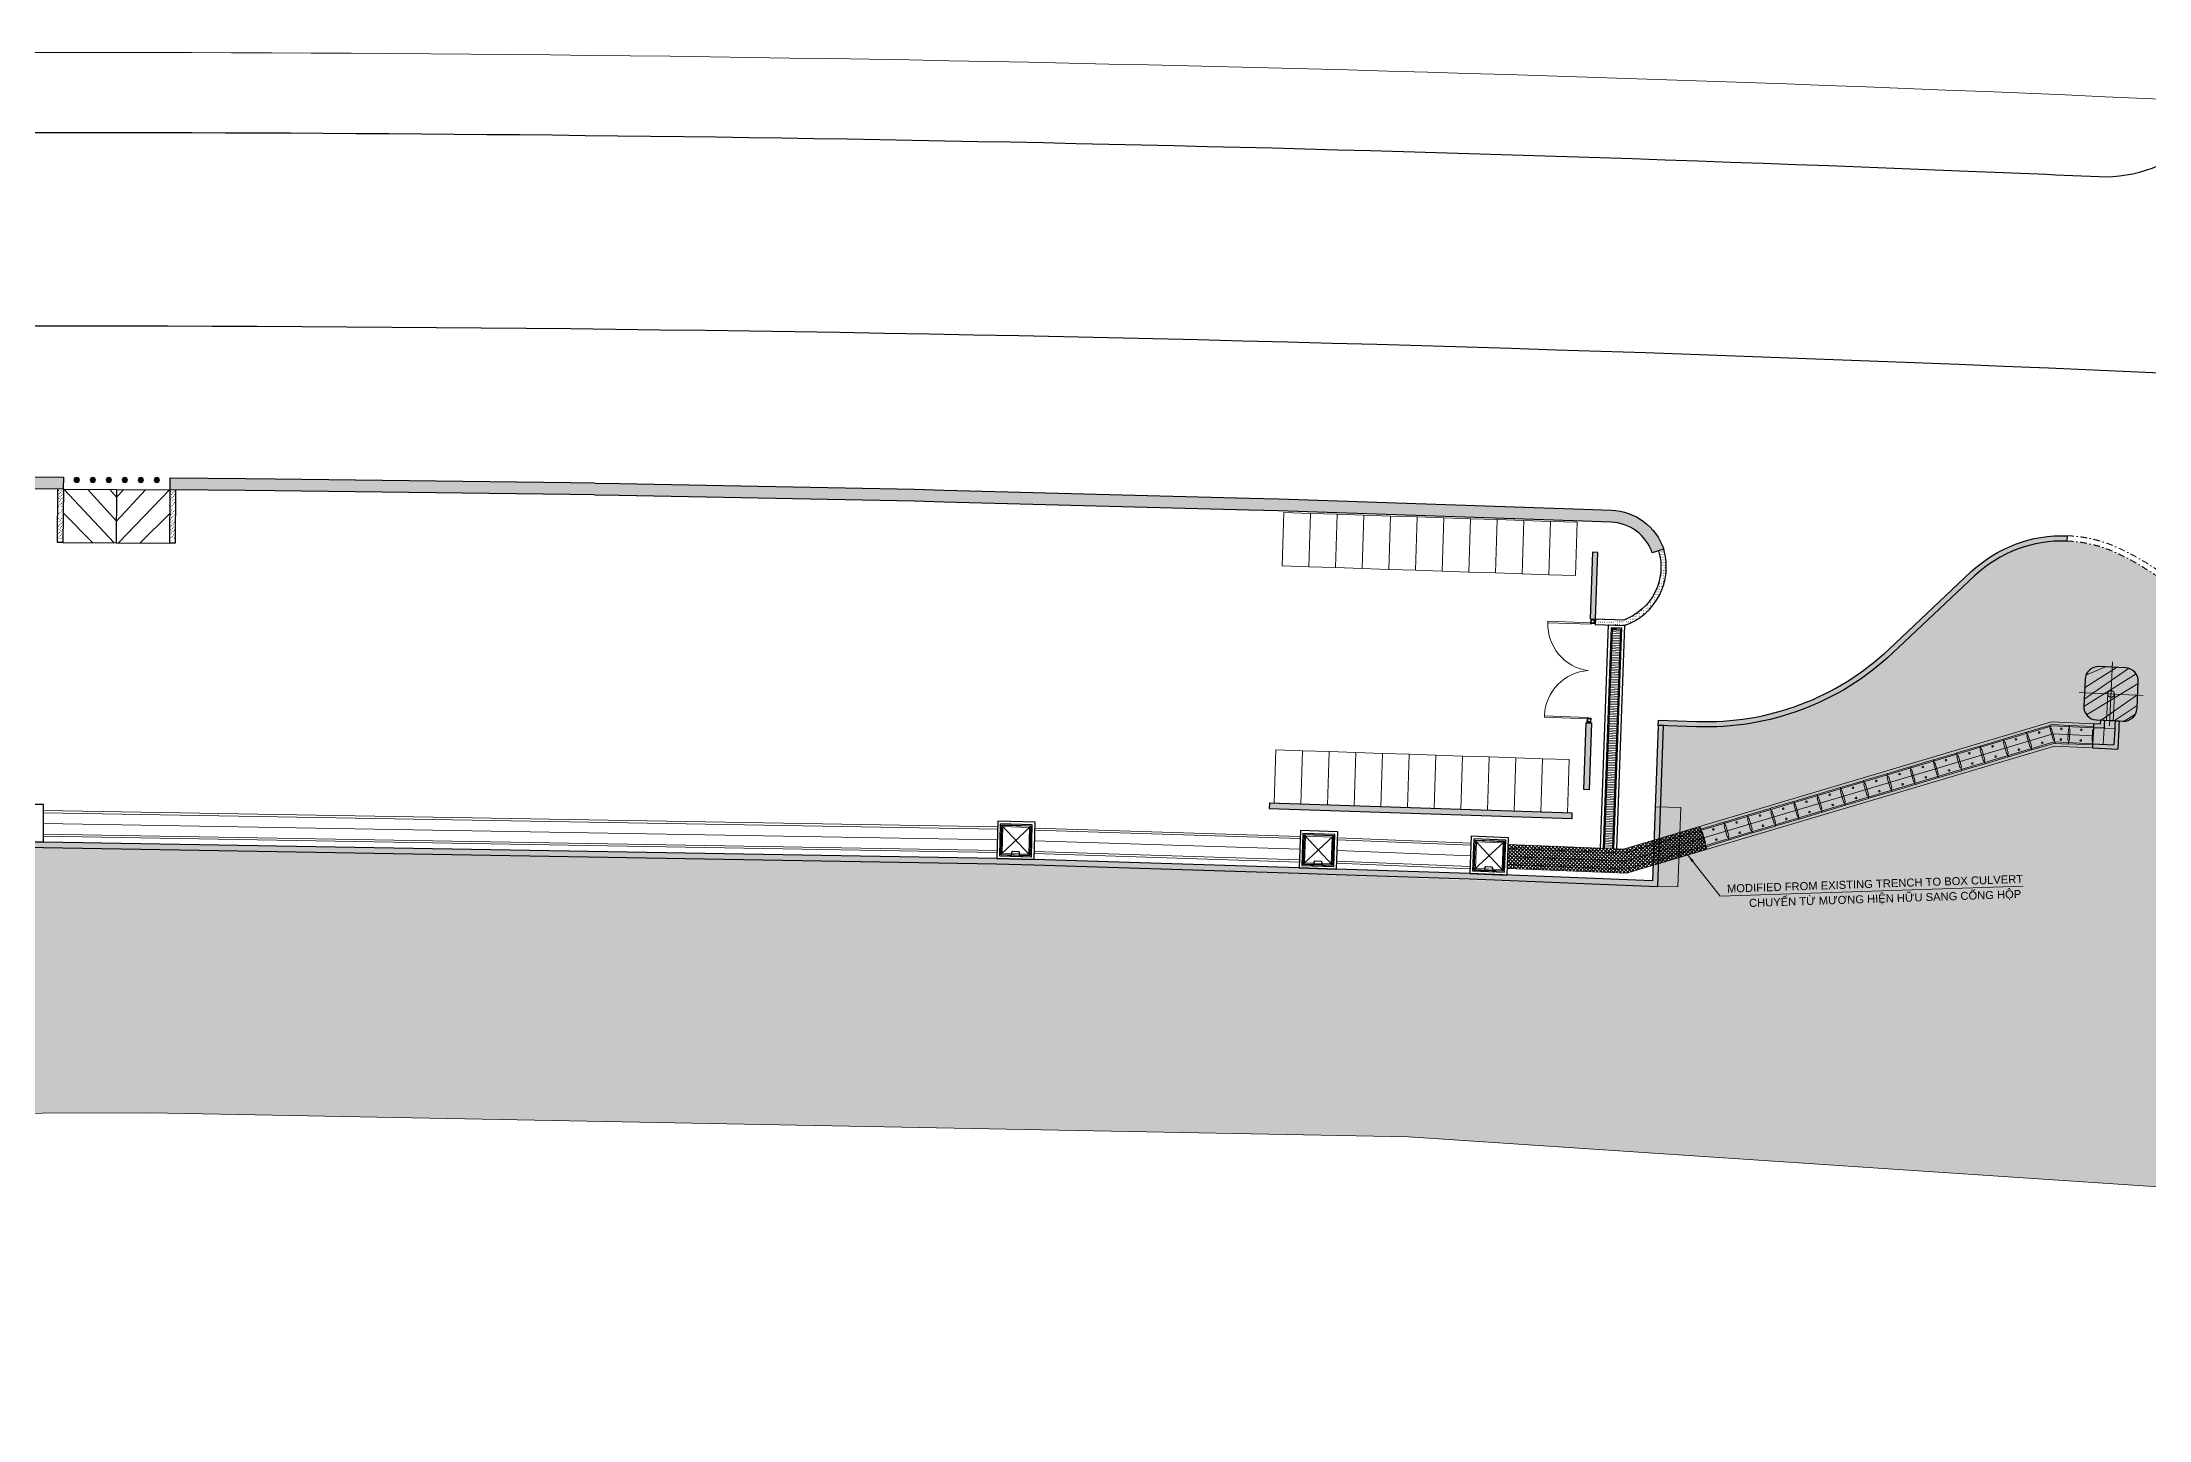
# Model space of a CAD drawing. Header units: millimetres. Extents: x -331961 to 300627, y -148243 to 59350.
# Drawn here: x 10631 to 89601, y -29328 to 22310 of the extents above; entities that cross this region are included whole.
import ezdxf

# ---------------------------------------------------------------- set-up
doc = ezdxf.new("R2010")
doc.units = ezdxf.units.MM
doc.header["$LTSCALE"] = 100
doc.header["$MEASUREMENT"] = 0
for name, pattern in [('Center', [40, 9.999999999999998, -4.999999999999999, 20, -4.999999999999999]), ('DASHDOT', [1, 0.5, -0.25, 0, -0.25]), ('DASHED', [0.75, 0.5, -0.25]), ('DASHED2', [0.375, 0.25, -0.125])]:
    doc.linetypes.add(name, pattern=pattern)
doc.layers.get('Defpoints').update_dxf_attribs({"color": 6})
for name, color, linetype, lineweight in [('1', 1, 'Continuous', 15), ('3', 8, 'DASHDOT', 13), ('5', 5, 'Continuous', 18), ('8', 8, 'Continuous', 5), ('ARC-VIEW', 90, 'Continuous', 5), ('ARC_HATCH', 253, 'Continuous', 9), ('Arrow', 8, 'Continuous', 13), ('AXIS', 10, 'Center', 5), ('BOLLARD', 221, 'Continuous', 5), ('CON-HIDE', 50, 'DASHED2', 20), ('CON-VIEW', 90, 'Continuous', 30), ('Concrete cut', 4, 'Continuous', 9), ('HATCH', 8, 'Continuous', 9), ('trench cover', 74, 'Continuous', 0)]:
    doc.layers.add(name, color=color, linetype=linetype, lineweight=lineweight)
for name, color, linetype in [('4', 4, 'DASHED'), ('7', 7, 'Continuous'), ('TEXT', 255, 'Continuous'), ('XREF-CII-LSR-ROAD-RCTD-PLAN$0$1', 1, 'Continuous'), ('XREF-CII-LSR-ROAD-RCTD-PLAN$0$Mau1', 1, 'Continuous')]:
    doc.layers.add(name, color=color, linetype=linetype)
doc.styles.add('Arial', font='arial.ttf', dxfattribs={"width": 0.8, "height": 393.4131736526946})
doc.styles.add('Metro-Text', font='arial.ttf')
doc.dimstyles.new('A3-500', dxfattribs={"dimscale": 0.5, "dimtxt": 1.6, "dimasz": 1.2, "dimexe": 0.5, "dimexo": 1, "dimgap": 0.5, "dimtad": 3, "dimdec": 0, "dimlfac": 1000, "dimdsep": 46, "dimtxsty": 'Arial', "dimcen": 0, "dimclrd": 256, "dimclre": 256, "dimclrt": 2, "dimadec": 0, "dimazin": 0, "dimtfac": 1, "dimtdec": 0, "dimtix": 1, "dimtmove": 2, "dimatfit": 3, "dimfxl": 1, "dimtfill": 1, "dimtfillclr": 11, "dimtolj": 1, "dimlwd": -1, "dimlwe": -1, "dimarcsym": 0})
doc.dimstyles.new('Zoom_1_200', dxfattribs={"dimscale": 0.2, "dimtxt": 1.6, "dimasz": 1, "dimexe": 0.5, "dimexo": 1, "dimgap": 0.5, "dimtad": 1, "dimdec": 0, "dimlfac": 1000, "dimdsep": 46, "dimtxsty": 'Metro-Text', "dimcen": 0, "dimclrd": 8, "dimclre": 8, "dimclrt": 7, "dimadec": 0, "dimazin": 0, "dimtfac": 1, "dimtdec": 0, "dimtix": 1, "dimtmove": 1, "dimatfit": 3, "dimfxl": 1, "dimtolj": 1, "dimlwd": -1, "dimlwe": -1, "dimarcsym": 2})
pattern_1 = [(46.90390696939673, (-65747.45755239739, -120.3926265118062), (-73.02088670063124, 68.32239827065185), [9.999999999999995, -59.99999999999997])]

# ---------------------------------------------------------------- blocks, each defined once
blk = doc.blocks.new('TransT_W600')
at = {"ltscale": 0.5}
for p, q in [((610842.721862471, 1198450.186386727), (610842.5283128589, 1198449.836331664)), ((610842.7944435757, 1198450.317657377), (610842.721862471, 1198450.186386727)), ((610842.721862471, 1198450.186386727), (610842.8531331196, 1198450.113805623)), ((610842.7944435757, 1198450.317657377), (610842.9257142243, 1198450.245076272)), ((610842.8531331196, 1198450.113805623), (610842.9844037686, 1198450.041224518)), ((610842.9844037686, 1198450.041224518), (610843.5094863643, 1198449.750900101)), ((610842.5283128589, 1198449.836331664), (610842.4557317544, 1198449.705061015)), ((610842.4557317544, 1198449.705061015), (610842.587002403, 1198449.63247991)), ((610842.587002403, 1198449.63247991), (610842.4660338956, 1198449.413695496)), ((610842.4660339031, 1198449.413695491), (610842.597304552, 1198449.341114387)), ((610842.5283128589, 1198449.836331664), (610842.6595835078, 1198449.763750559)), ((610842.7908541566, 1198449.691169455), (610842.5973045444, 1198449.341114391)), ((610842.5973045513, 1198449.341114387), (610843.1223871397, 1198449.050789973)), ((610842.6595835078, 1198449.763750559), (610842.7908541566, 1198449.691169455)), ((610843.1223871397, 1198449.050789973), (610843.5094863643, 1198449.750900101)), ((610843.2536577889, 1198448.978208869), (610843.7133381175, 1198449.809589645)), ((610843.1223871398, 1198449.050789973), (610843.2536577886, 1198448.978208869))]:
    blk.add_line(p, q, dxfattribs=at)
at = {"ltscale": 0.8}
for points in [[(610842.9257142243, 1198450.245076272), (610843.0569848733, 1198450.172495167)], [(610843.0569848731, 1198450.172495167), (610843.6695812347, 1198449.833783346)], [(610843.6695812347, 1198449.833783346), (610843.7133381173, 1198449.809589645)]]:
    blk.add_lwpolyline(points, dxfattribs=at)
at = {"layer": '1', "ltscale": 0.5}
for p, q in [((610842.9844037686, 1198450.041224518), (610842.7908541566, 1198449.691169455)), ((610842.7908541566, 1198449.691169455), (610843.3159367519, 1198449.400845037))]:
    blk.add_line(p, q, dxfattribs=at)
blk = doc.blocks.new('*U36')
at = {"layer": '8'}
blk.add_lwpolyline([(0.02499999990686774, 0.3450953722931445), (0.02499999990686774, 0.2500953725539148), (0, 0.2000953723909333), (4.656612873077393e-10, -0.1999046159908175), (0.02500000013969839, -0.2499046159209684), (0.02500000037252903, -0.3449046158930287), (-0.8749999997671694, -0.3449046157766134), (-0.875, -0.2499046159209684), (-0.849999999627471, -0.1999046159908175), (-0.8500000000931323, 0.2000953725073487), (-0.875, 0.2500953725539148), (-0.8750000004656613, 0.3450953728752211)], close=True, dxfattribs=at)
for centre in [(-0.4250000000465661, 0.2000953727089899), (-0.4249999995809048, -0.199904615672761, 0.001919901624205502)]:
    blk.add_circle(centre, 0.02999999999999999, dxfattribs=at)
blk = doc.blocks.new('*U37')
at = {"layer": 'trench cover'}
blk.add_blockref('*U36', (0.8499999998601752, -9.537930142380913e-05), dxfattribs=at)
blk = doc.blocks.new('*U38')
at = {"rotation": 16.78676157872809}
for p in [(271.8765045070469, 10.69145536481547), (272.7477259981339, 10.95427300780778), (273.6189474892211, 11.21709065080008), (269.2628400337857, 9.903002435838566), (270.1340615248728, 10.16582007883087), (271.0052830159598, 10.42863772182317), (266.6491755605245, 9.114549506861657), (267.5203970516116, 9.37736714985396), (268.3916185426986, 9.640184792846263), (264.0355110872633, 8.32609657788475), (264.9067325783504, 8.588914220877053), (265.7779540694374, 8.851731863869356), (261.4218466140021, 7.537643648907841), (262.2930681050892, 7.800461291900144), (263.1642895961762, 8.063278934892447)]:
    blk.add_blockref('*U37', p, dxfattribs=at)
blk = doc.blocks.new('bollard H')
at = {"layer": 'BOLLARD'}
h = blk.add_hatch(color=256, dxfattribs=at)
h.dxf.hatch_style = 1
h.set_gradient(color1=(128, 128, 128), tint=1, name='SPHERICAL')
edge = h.paths.add_edge_path()
edge.add_arc((0, 0), 0.09999999999999998, -7.830578339736268, 352.1694216602637)
blk.add_circle((1.164153218269348e-10, 0), 0.09999999999999998, dxfattribs=at)
blk = doc.blocks.new('*U24')
at = {"layer": 'BOLLARD', "rotation": 7.830578339736208}
blk.add_blockref('bollard H', (0, 0), dxfattribs=at)
blk = doc.blocks.new('*U25')
at = {"layer": 'BOLLARD'}
for p in [(-0.4087329239385864, 2.972025806901518), (-0.3269863391508691, 2.377620645521214), (-0.2452397543631518, 1.78321548414091), (-0.1634931695754346, 1.188810322760607), (-0.08174658478771728, 0.5944051613803035), (0, 0)]:
    blk.add_blockref('*U24', p, dxfattribs=at)
blk = doc.blocks.new('BIKE1X2')
at = {"layer": '8'}
blk.add_lwpolyline([(0, 0), (1, 0), (0.9999999999417923, 2), (5.820766091346741e-11, 1.999999999534339)], close=True, dxfattribs=at)
blk = doc.blocks.new('*U43')
at = {"layer": 'ARC-VIEW', "xscale": -999.9999999999999, "yscale": 999.9999999999999, "zscale": 999.9999999999999, "rotation": 151.0973480734846}
blk.add_blockref('BIKE1X2', (45.60182464774697, 1117.103609023615), dxfattribs=at)
blk = doc.blocks.new('*U44')
at = {"layer": '1'}
for p in [(-8754.413923743174, 4833.242891865837), (-7878.972531368856, 4349.918602679253), (-7003.531138994539, 3866.59431349267), (-6128.089746620221, 3383.270024306086), (-5252.648354245905, 2899.945735119502), (-4377.206961871587, 2416.621445932919), (-3501.76556949727, 1933.297156746335), (-2626.324177122952, 1449.972867559751), (-1750.882784748635, 966.6485783731674), (-875.4413923743174, 483.3242891865837), (0, 0)]:
    blk.add_blockref('*U43', p, dxfattribs=at)
blk = doc.blocks.new('*U45')
at = {"layer": 'ARC-VIEW', "xscale": -1000, "yscale": 1000, "zscale": 1000, "rotation": 151.0973480734846}
blk.add_blockref('BIKE1X2', (45.60182464774698, 1117.103609023616), dxfattribs=at)
blk = doc.blocks.new('*U46')
at = {"layer": '1'}
for p in [(-8754.413923743175, 4833.242891865837), (-7878.972531368857, 4349.918602679253), (-7003.531138994539, 3866.59431349267), (-6128.089746620221, 3383.270024306086), (-5252.648354245905, 2899.945735119502), (-4377.206961871588, 2416.621445932919), (-3501.76556949727, 1933.297156746335), (-2626.324177122952, 1449.972867559751), (-1750.882784748635, 966.6485783731674), (-875.4413923743174, 483.3242891865837), (0, 0)]:
    blk.add_blockref('*U45', p, dxfattribs=at)
blk = doc.blocks.new('VD-11')
at = {"layer": 'HATCH', "ltscale": 0.5}
h = blk.add_hatch(dxfattribs=at)
h.set_pattern_fill('ANSI31', color=256, scale=0.1, angle=349.8311386906603, style=0)
h.set_pattern_definition([(34.83113869066035, (-605324.2970858507, -1193201.904153496), (-0.181343222383151, 0.2606163573064727), [])])
edge = h.paths.add_edge_path()
edge.add_line((-0.4998511469457299, -1.000000000174623), (0.5001488530542704, -1.000000000174623))
edge.add_arc((0.5001488530542701, -0.5000000002328306), 0.5, 270, 360)
edge.add_line((1.00014885305427, -0.5000000002910383), (1.00014885305427, 0.4999999997089619))
edge.add_arc((0.5001488532871008, 0.499999999825377), 0.5, 0, 89.99999999999999)
edge.add_line((0.5001488530542701, 0.9999999997671694), (-0.4998511469457301, 0.9999999997671694))
edge.add_arc((-0.4998511467128992, 0.4999999997671694), 0.5, 89.99999999999999, 180)
edge.add_line((-0.9998511467128992, 0.4999999997089617), (-0.9998511467128992, -0.5000000002910385))
edge.add_arc((-0.4998511469457299, -0.5000000002328306), 0.5, 180, 270)
at = {"layer": 'AXIS', "ltscale": 3}
for p, q in [((1.629814505559018e-10, 1.19999999976717), (6.984919309119161e-11, -1.200000000174623)), ((-1.199851146829315, -4.14724320520663e-10), (1.200148853170686, -3.419647443795346e-10))]:
    blk.add_line(p, q, dxfattribs=at)
at = {"layer": 'AXIS', "ltscale": 200}
blk.add_line((3.913637737637377e-08, -1.000000000174623), (3.91155481338501e-08, -0.8256725681130774), dxfattribs=at)
at = {"layer": 'CON-HIDE', "ltscale": 0.1, "flags": 128}
for points in [[(-0.1248776623979211, 0.005528955603949726), (-0.1248776626307517, -1.000000000174623)], [(0.125, -4.074536263942719e-10), (0.1250000002328306, -1.000000000116415)]]:
    blk.add_lwpolyline(points, dxfattribs=at)
at = {"layer": 'CON-HIDE', "ltscale": 0.1}
blk.add_circle((0, -3.492459654808044e-10), 0.125, dxfattribs=at)
at = {"layer": 'CON-VIEW', "flags": 128}
blk.add_lwpolyline([(-0.4998511469457299, -1.000000000174623), (0.5001488532871008, -1.000000000174623, 0.4142135623730833), (1.00014885305427, -0.5000000002910383), (1.000148853287101, 0.4999999998835847, 0.4142135623730953), (0.5001488530542701, 0.9999999997671694), (-0.4998511469457299, 0.9999999997671694, 0.4142135623731064), (-0.9998511467128992, 0.4999999997089617), (-0.9998511469457299, -0.500000000174623, 0.414213562373095)], format="xyb", close=True, dxfattribs=at)
blk = doc.blocks.new('*D82')
at = {"layer": '1', "color": 8, "transparency": 16777216}
for p, q in [((71100.72116116478, -6345.666847519013), (72059.0915897776, -6380.709501596992)), ((72058.98434847727, -6380.905713990859), (71950.24051894229, -9354.90620746189)), ((70991.96271514213, -9320.067073848699), (71950.3331440772, -9355.10972793846))]:
    blk.add_line(p, q, dxfattribs=at)
for points in [[(72058.95103740474, -6380.904495977075), (72059.01765954982, -6380.906932004643), (72058.99165655999, -6380.705847555641)], [(71950.20720786975, -9354.904989448107), (71950.27383001483, -9354.907425475674), (71950.23321085959, -9355.106073897108)]]:
    blk.add_solid(points, dxfattribs=at)
at = {"layer": 'Defpoints', "color": 0, "transparency": 16777216}
for p in [(71100.52129472957, -6345.65953943631), (70991.76284870692, -9320.059765765996), (71950.23321085959, -9355.106073897108)]:
    blk.add_point(p, dxfattribs=at)
at = {"layer": '1', "color": 7, "transparency": 16777216, "insert": (72004.3491171798, -7867.896332601596), "char_height": 0.3200000000000001, "attachment_point": 5, "rotation": 87.90592234516558, "style": 'Metro-Text'}
blk.add_mtext('\\A1;2976388', dxfattribs=at)
blk = doc.blocks.new('DRAINAGE')
at = {"layer": '8'}
h = blk.add_hatch(dxfattribs=at)
h.set_pattern_fill('ANSI37', color=256, scale=0.03000000000000001, angle=-75.11262188499254)
h.set_pattern_definition([(47.13165309658611, (122.0520306972321, 18.90066233882681), (-0.06981052062811802, 0.06480010578410435), []), (137.1316530965861, (122.0520306972321, 18.90066233882681), (-0.06480010578410433, -0.06981052062811799), [])])
h.paths.add_polyline_path([(261.1393454382196, 4.13784893322736), (260.879415901145, 4.999496561533306), (258.0217417015228, 4.137434267438948), (253.699520617025, 4.296517377428245), (253.6664177447092, 3.397126360738184), (258.1382952351123, 3.232535016606562)])
at = {"flags": 128}
for points in [[(198.788991044974, 5.567205664352514), (197.3889910858124, 5.567543920187745), (197.388652829919, 4.167543960968032), (198.7886527890805, 4.167205705307424)], [(235.954592473805, 5.058554626186378), (234.5549940166529, 5.092083104013), (234.5214655387681, 3.69248464674456), (235.9210639959201, 3.65895616915077)], [(234.6238317464013, 3.790061075938866), (235.8234875670169, 3.761322378937621), (235.852226263145, 4.960978198912926), (234.6525704432279, 4.98971689643804)], [(234.6750148516148, 3.838849289517384), (235.7746993531473, 3.812505484034773), (235.8010431595612, 4.912189986091107), (234.701358656399, 4.938533791166265)], [(247.3016576236114, 4.73954611713998), (245.9023044642527, 4.782098848547321), (245.8597517327871, 3.382745688955765), (247.2591048921458, 3.340192957606632)], [(245.9627450085245, 3.47966000722954), (247.1621905739885, 3.443186235730536), (247.1986643446144, 4.642631800787058), (245.9992187798489, 4.679105572635308)], [(246.0142416476738, 3.528117165435106), (247.1137334157247, 3.494682874996215), (247.1471677066293, 4.594174643105362), (246.047675937647, 4.627608933253214)], [(253.7087172411848, 4.546348163741641), (252.3096646505874, 4.597844281815924), (252.2581685327459, 3.198791691742372), (253.6572211226448, 3.147295573726296)], [(252.3617791526485, 3.295045727456454), (253.5609670870472, 3.250906196015421), (253.6051066180225, 4.450094129948411), (252.4059186840896, 4.494233662029728)], [(252.4135844639968, 3.343172744382173), (253.5128400700632, 3.302711507247295), (253.5533013080712, 4.401967113721184), (252.454045700375, 4.442428350506816)]]:
    blk.add_lwpolyline(points, close=True, dxfattribs=at)
at = {"layer": '4', "ltscale": 10}
for points in [[(235.5160244889557, 3.774383763084188), (235.4160531710368, 3.776778654486407, -0.414213562373095), (235.3770226000343, 3.817725138214882), (235.3790970083792, 3.90431836299831, 0.414213562373095), (235.3400664378423, 3.945264846610371), (235.1155062641483, 3.95064436190296, 0.414213562373095), (235.0745597798377, 3.911613790842239), (235.0724853719585, 3.825020566349849, -0.414213562373095), (235.0315388874151, 3.785989995405544), (234.9315675697289, 3.788384886691347)], [(246.8548181115184, 3.458229944924824), (246.7548643143382, 3.46126942592673, -0.414213562373095), (246.7160985881928, 3.502466736885253), (246.718731327448, 3.589044785010628, 0.414213562373095), (246.6799656010699, 3.630242096143775), (246.4554447843693, 3.637069518037606, 0.414213562373095), (246.4142474725377, 3.598303791310173), (246.4116147337481, 3.511725743301213, -0.414213562373095), (246.3704174219165, 3.472960016864818), (246.2704636256676, 3.47599949745927)], [(253.2536970581859, 3.267914232681505), (253.1537647305522, 3.271592526929453, -0.414213562373095), (253.1152631172445, 3.313036775507499), (253.1184491841123, 3.399596227507573, 0.414213562373095), (253.0799475712702, 3.441040476318449), (252.8554749793839, 3.449302829976659, 0.414213562373095), (252.8140307301655, 3.410801216436084), (252.8108446635306, 3.324241764552426, -0.414213562373095), (252.7694004140794, 3.285740151070058), (252.6694680869114, 3.289418445143383)]]:
    blk.add_lwpolyline(points, format="xyb", dxfattribs=at)
at = {"layer": '8', "ltscale": 5}
for p, q in [((258.0217417015228, 4.137434267555363), (274.0434745810926, 8.970641568594147)), ((258.0411672911141, 3.986617725749966), (274.0624170105439, 8.819679274398368)), ((274.0434745810926, 8.970641568594147), (275.6183876215946, 8.90235273441067)), ((274.0624170105439, 8.819679274398368), (275.6118896696717, 8.752493545180187)), ((258.1188696452882, 3.383351558120921), (274.1381867353339, 8.21583009895403)), ((258.1382952351123, 3.232535016606562), (274.1571291652508, 8.064867803885136)), ((274.1381867353339, 8.21583009895403), (275.585897864541, 8.153056788665708)), ((274.1571291652508, 8.064867803885136), (275.5793999128509, 8.00319759955164)), ((198.7941353444476, 5.267170391744003), (234.5435432074592, 4.792248583107721)), ((198.7951980312355, 5.347163333441131), (234.5446058947127, 4.872241524746642)), ((235.9489404128399, 4.75860101741273), (245.8921402751002, 4.482267888495699)), ((235.951162846759, 4.838570141000673), (245.8943627099507, 4.562237012432888)), ((198.7824458011892, 4.38724803441437), (234.5318536646664, 3.912326226884034)), ((198.7835084868129, 4.467240976577159), (234.5329163502902, 3.992319167533424)), ((235.9267160587478, 3.958909777982626), (245.8699159224052, 3.682576649531256)), ((247.2951829114463, 4.44250840053428), (252.2971702869982, 4.258395998971537)), ((247.2981255454943, 4.522454262420069), (252.3001129222102, 4.338341861497611)), ((253.6940034714062, 4.146618874859996), (258.0411672911141, 3.986617725749966)), ((253.6995206167921, 4.296517377486452), (258.0217417015228, 4.137434267555363)), ((235.9244936259929, 3.878940654627513), (245.8676934898831, 3.602607525885105)), ((247.2628139220178, 3.563103914784733), (252.264801299898, 3.378991513687652)), ((247.2657565576956, 3.643049777310807), (252.2677439360414, 3.458937376621179)), ((253.6664177447092, 3.3971263608546), (258.1382952351123, 3.232535016606562)), ((253.6719348893967, 3.547024863306433), (258.1188696452882, 3.383351558120921))]:
    blk.add_line(p, q, dxfattribs=at)
at = {"layer": '8', "ltscale": 2}
for p, q in [((258.080018468434, 3.684984641615301), (274.1003018722404, 8.517754686123226)), ((274.1003018722404, 8.517754686123226), (275.5988937665243, 8.452775166835636)), ((198.7888219172601, 4.867205684597138), (234.5382297777105, 4.392283875262365)), ((235.9378282376565, 4.35875539801782), (245.8810280989856, 4.082422268751543)), ((247.2804697339889, 4.042779088718817), (252.282457111869, 3.858666688320227)), ((253.6829691813327, 3.846821869432461), (258.080018468434, 3.684984641615301))]:
    blk.add_line(p, q, dxfattribs=at)
at = {"layer": '8'}
blk.add_lwpolyline([(273.976619327208, 8.846022581274156), (274.0055003885645, 8.750283950357698), (274.0438755748328, 8.709634902421385), (274.1593998095486, 8.326680411759298), (274.1499056834728, 8.271590834367089), (274.1824026007671, 8.163865900947712), (274.6746617637109, 8.142521354719065), (274.6791366545949, 8.245991931820754), (274.6563203795813, 8.29702542675659), (274.6736034054775, 8.696651862119325), (274.7007404367905, 8.74552497890545), (274.7049070601352, 8.841867640323471), (274.0561028670054, 8.870000039110892), (273.976619327208, 8.846022581274156)], dxfattribs=at)
for points in [[(234.7013586570974, 4.938533789594658), (234.6750148530118, 3.838849287421908), (235.7746993554756, 3.812505483510904), (235.7790101591963, 3.992453856568318), (235.8010431595612, 4.912189985741861)], [(246.0476759383455, 4.627608931565192), (246.0142416493036, 3.528117163223214), (247.113733418053, 3.494682874588761), (247.119204482995, 3.674599709222093), (247.1471677068621, 4.594174642872531)], [(252.4540457010735, 4.442428348935209), (252.4135844653938, 3.343172742228489), (253.5128400723916, 3.302711506781634), (253.5194610010367, 3.482589696708601), (253.5533013080712, 4.401967113488354)]]:
    blk.add_lwpolyline(points, close=True, dxfattribs=at)
at = {"layer": '8', "ltscale": 0.1, "flags": 128}
for points in [[(235.8010431595612, 4.912189986091107), (234.6750148516148, 3.838849289517384)], [(234.7013586570974, 4.938533791573718), (235.7746993533801, 3.812505484092981)], [(247.1471677066293, 4.594174643105362), (246.0142416476738, 3.528117165435106)], [(246.0476759383455, 4.627608933660667), (247.1137334157247, 3.494682875054423)], [(253.5533013080712, 4.401967113721184), (252.4135844639968, 3.343172744382173)], [(252.4540457010735, 4.44242835091427), (253.5128400702961, 3.302711507305503)]]:
    blk.add_lwpolyline(points, dxfattribs=at)
at = {"layer": '8', "flags": 128}
for points in [[(235.7959248486441, 4.907311164250132), (234.7062374786474, 4.93341547914315), (234.680133163929, 3.843728108622599), (235.76982053346, 3.817623794078827)], [(247.1420180427376, 4.589328926929738), (246.0525216541719, 4.622459267673548), (246.0193913138937, 3.532962878991384), (247.1088877015281, 3.499832538422197)], [(253.5481207764242, 4.397154411592055), (252.4588584026787, 4.437247817812022), (252.4187649970409, 3.347985443891957), (253.508027369855, 3.307892037963029)]]:
    blk.add_lwpolyline(points, close=True, dxfattribs=at)
blk.add_lwpolyline([(260.879415901145, 4.99949656141689), (261.1393454382196, 4.137848933343776)], dxfattribs=at)
at = {"layer": '8'}
for centre in [(274.4102598484606, 8.708123889868148), (274.3929768195376, 8.308497454796452, 0.001919901624205502)]:
    blk.add_circle(centre, 0.03, dxfattribs=at)
at = {"layer": 'Concrete cut', "ltscale": 3}
for points in [[(235.7500507682562, 4.863397203269415), (234.7499561570585, 4.887355253158603), (234.7260072445497, 3.887642069719732), (235.7261018552817, 3.863684019830544)], [(247.0958617480937, 4.545711686194409), (246.0959424162284, 4.57611809077207), (246.0655476083048, 3.576580119901337), (247.0654669397045, 3.54617371520726)], [(253.5016866363585, 4.353833079279866), (252.5019820788875, 4.390630054578651), (252.4651991373394, 3.391306776204146), (253.4649036943447, 3.354509800847154)]]:
    blk.add_lwpolyline(points, close=True, dxfattribs=at)
blk.add_blockref('*U38', (-0.3885312881320715, -2.96175063541159))
at = {"rotation": 296.4559161722715}
blk.add_blockref('TransT_W600', (-1344804.946815783, 12962.22661833232), dxfattribs=at)
at = {"layer": 'trench cover', "rotation": 357.5236173865853}
blk.add_blockref('*U36', (275.5741078867577, 8.457423341460526), dxfattribs=at)
at = {"layer": 'TEXT', "style": 'Metro-Text'}
for s, p in [('MODIFIED FROM EXISTING TRENCH TO BOX CULVERT', (261.9064953040797, 2.519784374861047)), ('CHUYỂN TỪ MƯƠNG HIỆN HỮU SANG CỐNG HỘP', (262.7346766383853, 1.98589368024841))]:
    blk.add_text(s, height=0.3, rotation=2.13164628519856, dxfattribs=at).set_placement(p)
at = {"layer": 'Arrow'}
blk.add_leader([(260.429399819579, 3.923682689957786), (261.6454037551302, 2.384349636675324), (273.0040352211799, 2.806661630689632)], dimstyle='Zoom_1_200', override={"dimasz": 1.5}, dxfattribs=at)

msp = doc.modelspace()

# ---------------------------------------------------------------- hatches: boundary and pattern name
at = {"layer": '8'}
h = msp.add_hatch(dxfattribs=at)
h.set_pattern_fill('ACAD_ISO07W100', color=256, scale=19.99999999999999, angle=-30.34036801218192)
h.set_pattern_definition(pattern_1)
edge = h.paths.add_edge_path()
edge.add_line((-32297.24444811023, 4170.442280005431), (-33840.56917539961, 4139.494469409721))
edge.add_arc((-33848.58863875343, 4539.414071602307), 400.0000000129488, 180.9519499477492, 271.14878047753376, ccw=False)
edge.add_line((-34248.53343064501, 4532.768512998678), (-34261.82462645462, 5332.662816276861))
edge.add_arc((-33861.87983449617, 5339.308374914161), 400.0000000803611, 91.14878047200091, 180.9519499524125, ccw=False)
edge.add_line((-33869.89929781272, 5739.227977174916), (-32274.69526143069, 5771.216107953922))
edge.add_line((-32274.69526143069, 5771.216107953922), (-31373.96076167421, 5786.182883657486))
edge.add_line((-31373.96076167421, 5786.182883657486), (-31323.96769505669, 5787.013578075595))
edge.add_line((-31323.96769505669, 5787.013578075595), (-30423.23319451767, 5801.980353614199))
edge.add_line((-30423.23319451767, 5801.980353614199), (-19360.66552888602, 5947.785916974972))
edge.add_line((-19360.66552888602, 5947.785916974972), (-18259.08708022162, 5958.768202606792))
edge.add_line((-18259.08708022162, 5958.768202606792), (-6820.813419914572, 6034.794482688681))
edge.add_line((-6820.813419914572, 6034.794482688681), (-5719.158154084114, 6038.45624227912))
edge.add_line((-5719.158154084114, 6038.45624227912), (5719.368195158895, 6038.469483430643))
edge.add_line((5719.368195158895, 6038.469483430643), (6821.023469214793, 6034.810274715972))
edge.add_line((6821.023469214793, 6034.810274715972), (11430.2410238313, 6004.185059006937))
edge.add_line((11430.2410238313, 6004.185059006937), (11425.75594824716, 5554.204926331149))
edge.add_line((11425.75594824716, 5554.204926331149), (6818.78117343015, 5584.815240323282))
edge.add_line((6818.78117343015, 5584.815240323282), (5718.621107578976, 5588.469482527173))
edge.add_line((5718.621107578976, 5588.469482527173), (-5718.41002474376, 5588.456243057211))
edge.add_line((-5718.41002474376, 5588.456243057211), (-6818.570082200691, 5584.799453384185))
edge.add_line((-6818.570082200691, 5584.799453384185), (-18255.34855892952, 5508.783111394499))
edge.add_line((-18255.34855892952, 5508.783111394499), (-19355.45720795565, 5497.81547900656))
edge.add_line((-19355.45720795565, 5497.81547900656), (-30416.52978702961, 5352.029620943766))
edge.add_line((-30416.52978702961, 5352.029620943766), (-31316.49144079397, 5337.075687172735))
edge.add_line((-31316.49144079397, 5337.075687172735), (-31366.4845081633, 5336.244992804219))
edge.add_line((-31366.4845081633, 5336.244992804219), (-32266.44616186735, 5321.291058802599))
edge.add_line((-32266.44616186735, 5321.291058802599), (-33711.42186527443, 5292.31541012731))
edge.add_arc((-33709.41699947809, 5192.335509643641), 99.99999993792903, 91.14878045415017, 180.9519499747544)
edge.add_line((-33809.40319738491, 5190.674119946692), (-33801.09620023565, 4690.740180106164))
edge.add_arc((-33701.11000234695, 4692.401569701551), 99.99999991813533, 180.9519499167444, 271.1487803815879)
edge.add_line((-33699.10513667762, 4592.421669235133), (-32304.72074380913, 4620.38282582289))
edge.add_line((-32304.72074380913, 4620.38282582289), (-32297.24740958284, 4170.620514244481))
h = msp.add_hatch(dxfattribs=at)
h.set_pattern_fill('ACAD_ISO07W100', color=256, scale=19.99999999999999, angle=-30.34036801218192)
h.set_pattern_definition([(46.90390696939673, (-61031.2367908028, -9982.848013768264), (-73.02088670063124, 68.32239827065185), [9.999999999999995, -59.99999999999996])])
h.paths.add_polyline_path([(11425.78284688527, 5554.204726306576), (11225.7872723795, 5555.533564043697), (11212.49889278575, 3555.577709725738), (11412.49446778279, 3554.248871993943)])
h = msp.add_hatch(dxfattribs=at)
h.set_pattern_fill('ACAD_ISO07W100', color=256, scale=19.99999999999999, angle=-30.34036801218192)
h.set_pattern_definition([(45.95199994079456, (-30463.33492560312, -2286.304720199842), (-71.8757591622539, 69.52607600641409), [9.999999999999991, -59.99999999999996])])
edge = h.paths.add_edge_path()
edge.add_line((69455.54318968044, 4768.56213244269), (69455.68973908643, 4768.55677398952))
edge.add_arc((69376.98126195355, 2619.99799297498), 2149.99996740634, 18.618001594980115, 87.9020132426208, ccw=False)
edge.add_line((71414.4677542774, 3306.400683416316), (70988.01708690193, 3162.735001727648))
edge.add_arc((69376.98126014585, 2619.997994467927), 1699.999968864966, 18.61800152119624, 87.90592093647084)
edge.add_line((69439.10000374168, 4318.862661189487), (68389.71811937401, 4357.233126193314))
edge.add_line((68389.71811937401, 4357.233126193314), (56958.99940218264, 4737.168284642656))
edge.add_line((56958.99940218264, 4737.168284642656), (55859.32493871823, 4770.061818569695))
edge.add_line((55859.32493871823, 4770.061818569695), (44426.33380330377, 5073.947231418046))
edge.add_line((44426.33380330377, 5073.947231418046), (43326.47006243677, 5099.61240401119))
edge.add_line((43326.47006243677, 5099.61240401119), (32266.65786321857, 5321.365763003676))
edge.add_line((32266.65786321857, 5321.365763003676), (31366.6961865807, 5336.317613120656))
edge.add_line((31366.6961865807, 5336.317613120656), (31316.69978277339, 5337.14824692125))
edge.add_line((31316.69978277339, 5337.14824692125), (30416.73888155934, 5352.040254620078))
edge.add_line((30416.73888155934, 5352.040254620078), (19355.66863615345, 5497.860290243465))
edge.add_line((19355.66863615345, 5497.860290243465), (18255.55982641689, 5508.825376589288))
edge.add_line((18255.55982641689, 5508.825376589288), (15425.68973686988, 5527.628000044089))
edge.add_line((15425.68973686988, 5527.628000044089), (15430.17481242376, 5977.608132835128))
edge.add_line((15430.17481242376, 5977.608132835128), (18259.2973060729, 5958.810476629355))
edge.add_line((18259.2973060729, 5958.810476629355), (19360.8771317983, 5947.830728152592))
edge.add_line((19360.8771317983, 5947.830728152592), (30423.42751127155, 5801.991179611476))
edge.add_line((30423.42751127155, 5801.991179611476), (31324.14509078627, 5787.086650819547))
edge.add_line((31324.14509078627, 5787.086650819547), (31374.17138794181, 5786.255521344458))
edge.add_line((31374.17138794181, 5786.255521344458), (32274.90592090366, 5771.290831149876))
edge.add_line((32274.90592090366, 5771.290831149876), (43336.22943189531, 5549.507169797114))
edge.add_line((43336.22943189531, 5549.507169797114), (44437.56106865313, 5523.807744130463))
edge.add_line((44437.56106865313, 5523.807744130463), (55872.03049960197, 5219.883038735366))
edge.add_line((55872.03049960197, 5219.883038735366), (56973.20108772558, 5186.944752541778))
edge.add_line((56973.20108772558, 5186.944752541778), (68405.41419656994, 4806.959923341055))
edge.add_line((68405.41419656994, 4806.959923341055), (69455.54318968044, 4768.56213244269))
h = msp.add_hatch(dxfattribs=at)
h.set_pattern_fill('ACAD_ISO07W100', color=256, scale=19.99999999999999, angle=-30.34036801218192)
h.set_pattern_definition([(46.90390696939673, (-56831.30794823216, -10010.75377374119), (-73.02088670063124, 68.32239827065185), [9.999999999999995, -59.99999999999996])])
h.paths.add_polyline_path([(15625.71168902493, 5526.298966097616), (15425.71611451916, 5527.627803834679), (15412.42773515591, 3527.671949576936), (15612.42331012292, 3526.343111960567)])
h = msp.add_hatch(dxfattribs=at)
h.set_pattern_fill('GRASS', color=256, scale=19.99999999999999, angle=-59.15736716496961)
h.set_pattern_definition([(108.0869078166089, (-69673.88392264955, -104960.760556712), (-452.9806150504673, 229.9403451485889), [95.2499999999999, -623.1704895999993]), (63.08690781660903, (-69673.88392264955, -104960.760556712), (-452.9806151043975, 229.9403451759646), [95.24999999999989, -412.7499999999995]), (153.086907816609, (-69673.88392264955, -104960.760556712), (-229.9403451759647, -452.9806151043973), [95.24999999999996, -412.7499999999998])])
h.paths.add_polyline_path([(-181745.8556679511, -9792.777163734369), (-181698.4874690217, -10381.63009800881), (-187187.6751566068, -10821.38328731156), (-187234.8990788136, -10234.32392061668)])
h.paths.add_polyline_path([(-187235.7846391385, -10223.31517310481), (-187247.8120094654, -10073.79814478109), (-181758.6243060756, -9634.045143075287), (-181745.8556679511, -9792.777163734369), (-187234.8990783524, -10234.32392049601)])
edge = h.paths.add_edge_path()
edge.add_line((71411.7486685433, -3307.393572120782), (72638.38262033963, -3352.245254105772))
edge.add_arc((73011.09496516269, 6840.942938841588), 10200.00000149208, 267.9059216275477, 313.3056848049394)
edge.add_line((80007.17865894712, -581.6450857362361), (83070.58435870003, 2305.736313318106))
edge.add_arc((86362.85902636405, -1187.246296408557), 4799.999999719546, 65.2419397845722, 133.305684611567, ccw=False)
edge.add_arc((84268.92153226421, -5727.667614810256), 9799.999997240935, 48.42824170532771, 65.24193944883137, ccw=False)
edge.add_arc((80951.12751548644, -9468.287999620341), 14799.99979705635, 16.508653375699225, 48.42820818455351, ccw=False)
edge.add_line((95141.02439202368, -5262.717808911635), (95332.82496384502, -5205.872379784414))
edge.add_line((95332.82496370026, -5205.872379877314), (95039.87272896868, -20178.53512651211))
edge.add_line((95039.87272899435, -20178.53512649369), (94266.5218397245, -20878.42276623294))
edge.add_line((94266.52184041333, -20878.42276633391), (61853.88423766301, -18726.00490841168))
edge.add_line((61853.88423694205, -18726.00490833446), (14676.48797250708, -17814.82779064884))
edge.add_line((14676.48797254707, -17814.8277905084), (-17714.13881107734, -17924.70763694105))
edge.add_line((-17714.13881099038, -17924.70763705985), (-46801.46107879968, -19162.4168368723))
edge.add_line((-46801.46107837046, -19162.41683681207), (-104370.4270289484, -22254.20941430812))
edge.add_line((-104370.4270295406, -22254.20941429649), (-119940.9600034628, -23282.93240850521))
edge.add_line((-119940.9600034239, -23282.93240856627), (-199150.1446159739, -29328.40944530354))
edge.add_line((-199150.1446157994, -29328.40944530701), (-199401.7970150339, -17785.01656578324))
edge.add_line((-199401.797014658, -17785.01656596214), (-199401.3194775268, -17776.94046713391))
edge.add_line((-199401.3194775032, -17776.94046696697), (-199201.6681947491, -17788.74577324244))
edge.add_line((-199201.6681952246, -17788.74577310207), (-199034.6606897555, -14964.31566458099))
edge.add_arc((-189251.747830666, -15542.7756764403), 9799.999999822847, 121.6163081606374, 176.6160618903435, ccw=False)
edge.add_line((-194389.185295012, -7197.313658258208), (-193361.7886346129, -6564.851838526141))
edge.add_line((-193361.788634671, -6564.851838576025), (-192011.9905727749, -6166.788361675135))
edge.add_line((-192011.9905727075, -6166.788361720071), (-187618.0592016581, -5757.918646382517))
edge.add_line((-187618.0592018147, -5757.918646505277), (-184043.1896735946, -5476.340046733327))
edge.add_arc((-183695.3980617217, -9762.251686369214), 4299.999719733618, 31.86657615177279, 94.63925199859699, ccw=False)
edge.add_line((-180043.4951134283, -7492.096969339298), (-179182.6166670357, -8876.956121237396))
edge.add_arc((-172612.5231442761, -5582.055347029382), 7350.000000212072, 206.6337569960937, 274.3148635188023)
edge.add_line((-172059.5281698229, -12911.22286858363), (-170803.6060452107, -12816.4619533419))
edge.add_line((-170803.6060453126, -12816.4619534456), (-170758.4667022052, -13414.72028470525))
edge.add_line((-170758.4667029908, -13414.72028457958), (-78670.39741443368, -6466.605147461145))
edge.add_line((-78670.3974136404, -6466.605147520342), (-78555.66611307277, -9918.034878945939))
edge.add_line((-78555.66611313913, -9918.034878928622), (-72552.12166984548, -9533.692410682474))
edge.add_line((-72552.12167027511, -9533.692410747666), (-71157.89610041166, -9464.98147288611))
edge.add_line((-71157.89610027778, -9464.981472846237), (-40271.79305163783, -8297.497479639307))
edge.add_line((-40271.79305212758, -8297.497479541198), (-38875.303282446, -8266.936059845757))
edge.add_line((-38875.30328198615, -8266.936060168286), (-15626.11752942274, -7899.88726911525))
edge.add_line((-15626.11752990657, -7899.8872689204), (-14227.85736125382, -7889.726757719618))
edge.add_line((-14227.85736108944, -7889.726757620723), (9280.757185969327, -7864.165078083926))
edge.add_line((9280.757185807452, -7864.165078237012), (10678.91004456265, -7870.060468401265))
edge.add_line((10678.91004526569, -7870.060468182579), (46407.18289997213, -8486.771546196484))
edge.add_line((46407.18289988744, -8486.771546379547), (47805.18760504067, -8525.82254901054))
edge.add_line((47805.18760511372, -8525.82254926089), (71191.22108209535, -9338.530405786762))
edge.add_line((71191.22108172067, -9338.530405466037), (71411.74866781285, -3307.393572125147))
h = msp.add_hatch(dxfattribs=at)
h.set_pattern_fill('ACAD_ISO07W100', color=256, scale=19.99999999999999, angle=-63.15535179918631)
h.set_pattern_definition([(296.8446482008136, (874.5827497518621, 2437.98235959158), (89.22341974994839, 45.1572958460148), [9.999999999999972, -59.99999999999969])])
h.paths.add_polyline_path([(68947.37896245648, 3186.0738394566), (68747.5125268551, 3193.3819221624), (68656.19504453056, 695.9690719935752), (68856.0614803324, 688.6609894635039)])
h.paths.add_polyline_path([(68422.3028460138, -5700.674446304882), (68513.68743111193, -3201.426417840266), (68713.55386628001, -3208.734497948637), (68622.16928213625, -5707.982529120694)])
h = msp.add_hatch(dxfattribs=at)
h.set_pattern_fill('ACAD_ISO07W100', color=256, scale=19.99999999999999, angle=-75.34036801218191)
h.set_pattern_definition([(0.9519999407945507, (-30463.33492560312, -2286.304720199842), (-1.661476893134116, 99.9861965199876), [9.999999999999986, -59.99999999999994])])
edge = h.paths.add_edge_path()
edge.add_arc((69194.58524854714, 2639.973561132239), 2317.758280632747, -71.01851677904774, 16.71019214985635)
edge.add_line((71414.4677542774, 3306.400683416316), (71224.93416706339, 3242.549280818901))
edge.add_arc((69194.4271448804, 2640.152378887637), 2117.980357370022, -70.03060268275811, 16.524208528409872, ccw=False)
edge.add_line((69917.7559590612, 649.5152397370257), (68856.06147996546, 688.6609895254369))
edge.add_line((68856.0614800714, 688.6609895183938), (68848.2946248643, 488.8118564739125))
edge.add_line((68848.29462488787, 488.8118565523764), (69948.00648449961, 448.2636005988752))
h = msp.add_hatch(dxfattribs=at)
h.set_pattern_fill('ACAD_ISO07W100', color=256, scale=19.99999999999999, angle=-30.34036801218192)
h.set_pattern_definition(pattern_1)
edge = h.paths.add_edge_path()
edge.add_arc((86362.85902674911, -1187.246296673196), 4799.999999937551, 87.9932238497826, 133.3056846088863)
edge.add_line((83070.58435977227, 2305.736313730566), (80007.17865986982, -581.645085494878))
edge.add_arc((73011.09496603382, 6840.942938871976), 10200.00000150158, 267.9059216272859, 313.30568480486903, ccw=False)
edge.add_line((72638.38262047712, -3352.245254137204), (71211.88223418407, -3300.085486625729))
edge.add_line((71211.88223418407, -3300.085486625729), (71219.19031926757, -3100.219051634835))
edge.add_line((71219.19031926757, -3100.219051634835), (72645.69070579112, -3152.378819086065))
edge.add_arc((73011.09496588842, 6840.942938755628), 10000.00000145247, 267.905921628729, 313.3056848054736)
edge.add_line((79870.00054814387, -436.104143870296), (82933.40624847752, 2451.277255591122))
edge.add_arc((86362.85902671456, -1187.246296702174), 4999.999999875079, 87.99322385523709, 133.3056846116773, ccw=False)
edge.add_line((86537.94747896213, 3809.687166196876), (86530.94394136546, 3609.809827751335))
h = msp.add_hatch(dxfattribs=at)
h.set_pattern_fill('ACAD_ISO07W100', color=256, scale=19.99999999999999, angle=-30.34036801218192)
h.set_pattern_definition(pattern_1)
h.paths.add_polyline_path([(71211.88223378314, -3300.085486977012), (70998.69362072041, -9130.51114626063), (64146.30162228481, -8851.010584955337), (59147.83953340654, -8689.73961084857), (57748.66657345975, -8641.624913810258), (47811.15526381438, -8325.911233731254), (46411.70113584399, -8286.819743711647), (10681.05764683592, -7670.067745649721), (9281.070091258036, -7664.164619662479), (6783.948620479088, -7666.880227215413), (6784.16611916339, -7866.880108991085), (9280.75718679023, -7864.165078226302), (10678.91004552669, -7870.060468237585), (46407.18290011794, -8486.771546319243), (47805.18760531419, -8525.822549085162), (57742.05441080173, -8841.515753312415), (59141.17802805617, -8889.628753664438), (64139.00126919872, -9050.879115717631), (71191.22108267341, -9338.53040533996), (71411.74866880407, -3307.393572175759)])
h = msp.add_hatch(dxfattribs=at)
h.set_pattern_fill('ACAD_ISO07W100', color=256, scale=19.99999999999999, angle=-30.34036801218192)
h.set_pattern_definition(pattern_1)
edge = h.paths.add_edge_path()
edge.add_line((56632.18990049488, -6207.954833151714), (56625.54595322511, -6407.844447522919))
edge.add_line((56625.54595322511, -6407.844447522919), (67982.37551930477, -6785.323672426806))
edge.add_line((67982.37551930477, -6785.323672426806), (67989.68364225863, -6585.456133946747))
edge.add_line((67989.68364225863, -6585.456133946747), (56631.52572455001, -6207.932757205534))
at = {"layer": 'ARC_HATCH'}
h = msp.add_hatch(dxfattribs=at)
h.set_pattern_fill('ANSI31', color=256, scale=19.99999999999997, angle=55.14892252387123)
h.set_pattern_definition([(177.3931975054499, (14406.14450172195, -6179.362656044512), (-2.888081061294734, -63.43428873868909), [])])
h.paths.add_polyline_path([(69144.25236622337, -7904.751338660601), (69543.98523644265, -7919.367504082882), (69844.4192248534, 351.9844239733357), (69444.68635489512, 366.60058934064)])

# ---------------------------------------------------------------- linework, layer by layer
at = {"layer": '3', "ltscale": 5, "flags": 128}
for points in [[(86530.9439411345, 3609.80982769106, -0.09959859295951376), (88373.03897127556, 3171.55819400883, -0.07349549985049081), (90771.7853672558, 1603.959892000537, -0.1401829109585085), (95141.02439254546, -5262.717809021648)], [(86537.94747896213, 3809.687166196876, -0.09959859296496405), (88456.79646909167, 3353.175047861703, -0.07349549985036331), (90904.4968740691, 1753.584943191527, -0.1401829109574534), (95332.77975794347, -5205.885777890711)]]:
    msp.add_lwpolyline(points, format="xyb", dxfattribs=at)
at = {"layer": '5', "flags": 128}
for points in [[(67075.89745143754, 602.7333279690938), (68700.6450171175, 543.3247086580377), (68698.69619163708, 490.026990205195), (67073.94863137044, 549.4356142592442)], [(68674.74820157862, 519.2549137645401), (68824.6480282466, 513.7738520963176), (68830.12908840692, 663.6736765214882), (68680.22926420509, 669.1547400670825)], [(68700.645016436, 543.3247074940882), (68800.57823381107, 539.6706654136942), (68804.23227532348, 639.6038844882569), (68704.29905740754, 643.2579258109618)], [(68571.04835019866, -3000.973409007333), (66946.3007885092, -2941.564787050709), (66944.35196441249, -2994.862505141587), (68569.09952766704, -3054.27112742819)], [(68545.02973378147, -3028.374311502499), (68694.92956013908, -3033.855373868078), (68689.44849829515, -3183.75520033561), (68539.54867147608, -3178.274138090666)], [(68569.09952846915, -3054.271126725536), (68669.03274614364, -3057.925167125621), (68665.37870180281, -3157.858386693551), (68565.4454876876, -3154.204343883699)]]:
    msp.add_lwpolyline(points, close=True, dxfattribs=at)
at = {"layer": '5'}
for centre, start, end in [((68819.08228782006, 485.6039939848415, -1.91990144983161), 177.9059180784807, 262.3040211674008), ((68692.0439396305, -2988.727474274288, -1.91990144983161), 93.50781295013272, 177.9059180784807)]:
    msp.add_arc(centre, 1746.300643601448, start, end, dxfattribs=at)
at = {"layer": '7', "extrusion": (-0.0003261752260901851, 8.617884589548649e-06, 0.9999999467677256)}
for p, q in [((11425.76128483727, 5554.204890887922, 3.290164413613181), (15425.694552592, 5527.627967954701)), ((11412.49388016458, 3554.248887459515, 1.803900649974806), (15412.42714779871, 3527.671964987472, -1.486263763752062))]:
    msp.add_line(p, q, dxfattribs=at)
at = {"layer": '7', "flags": 128}
for points in [[(6821.023469214793, 6034.810274715972), (11430.2410238313, 6004.185059006937), (11425.75594824716, 5554.204926331149), (6818.78117343015, 5584.815240323282)], [(69044.35943041719, -7899.833202315262), (69348.40717908437, 470.1878484143526), (69948.00648458372, 448.2636005718377), (69643.86691395682, -7924.285181171465)], [(69194.23629282601, -7905.946196658915), (69492.82594304625, 314.8069598064758), (69792.62559584109, 303.8448357123416), (69493.99004032323, -7918.172186313779)], [(71211.88223378314, -3300.085486977012), (70998.69362072041, -9130.51114626063), (64146.30162228481, -8851.010584955337), (59147.83953340654, -8689.73961084857), (57748.66657345975, -8641.624913810258), (47811.15526381438, -8325.911233731254), (46411.70113584399, -8286.819743711647), (10681.05764683592, -7670.067745649721), (9281.070091258036, -7664.164619662479), (6783.948620479088, -7666.880227215413), (6784.16611916339, -7866.880108991085), (9280.75718679023, -7864.165078226302), (10678.91004552669, -7870.060468237585), (46407.18290011794, -8486.771546319243), (47805.18760531419, -8525.822549085162), (57742.05441080173, -8841.515753312415), (59141.17802805617, -8889.628753664438), (64139.00126919872, -9050.879115717631), (71191.22108267341, -9338.53040533996), (71411.74866880407, -3307.393572175759), (71211.88223378314, -3300.085486977012)], [(68422.3028460138, -5700.674446304882), (68513.68743111193, -3201.426417840266), (68713.55386628001, -3208.734497948637), (68622.16928213625, -5707.982529120694), (68422.3028460138, -5700.674446304882)], [(56632.18990049488, -6207.954833151714), (56625.54595322511, -6407.844447522919), (67982.37551930477, -6785.323672426806), (67989.68364225863, -6585.456133946747), (56631.52572455001, -6207.932757205534)]]:
    msp.add_lwpolyline(points, dxfattribs=at)
at = {"layer": '7', "extrusion": (-0.0003261752260901851, 8.617884589548649e-06, 0.9999999467677256), "flags": 128}
for points, elevation in [([(11425.78224696901, 5554.204757320078), (11412.49386902701, 3554.24890503168), (11212.49828729085, 3555.577742921587), (11225.78665780951, 5555.533594377033)], -3.678941808627061), ([(15625.7098123356, 5526.299038544505), (15612.42144003393, 3526.343183541766), (15412.42585379116, 3527.672023580497), (15425.71422884256, 5527.627875605446)], -8.274014222295985)]:
    msp.add_lwpolyline(points, dxfattribs=dict(at, elevation=elevation))
at = {"layer": '7', "flags": 128}
for points in [[(69455.54318968044, 4768.56213244269), (69455.68973908643, 4768.55677398952, -0.3118674930436696), (71414.4677542774, 3306.400683416316), (70988.01708690193, 3162.735001727648, 0.3118862023847503), (69439.10000374168, 4318.862661189487), (68389.71811937401, 4357.233126193314), (56958.99940218264, 4737.168284642656), (55859.32493871823, 4770.061818569695), (44426.33380330377, 5073.947231418046), (43326.47006243677, 5099.61240401119), (32266.65786321857, 5321.365763003676), (31366.6961865807, 5336.317613120656), (31316.69978277339, 5337.14824692125), (30416.73888155934, 5352.040254620078), (19355.66863615345, 5497.860290243465), (18255.55982641689, 5508.825376589288), (15425.68973686988, 5527.628000044089), (15430.17481242376, 5977.608132835128), (18259.2973060729, 5958.810476629355), (19360.8771317983, 5947.830728152592), (30423.42751127155, 5801.991179611476), (31324.14509078627, 5787.086650819547), (31374.17138794181, 5786.255521344458), (32274.90592090366, 5771.290831149876), (43336.22943189531, 5549.507169797114), (44437.56106865313, 5523.807744130463), (55872.03049960197, 5219.883038735366), (56973.20108772558, 5186.944752541778), (68405.41419656994, 4806.959923341055)], [(68848.2955299865, 488.8121677443269), (69948.46615923895, 448.2466118148004, 0.4026499240547541), (71414.46865879418, 3306.400994948839), (71225.04009207222, 3242.584968402196, -0.3966716918964059), (69917.75595903117, 649.5152398524224), (68855.6648642791, 688.6763541490072)], [(86530.94394136546, 3609.809827751335, 0.2003300631472403), (83070.58435977227, 2305.736313730566), (80007.17865986982, -581.645085494878, -0.2007263095465817), (72638.38262047712, -3352.245254137204), (71211.88223418407, -3300.085486625729), (71219.19031926757, -3100.219051634835), (72645.69070579112, -3152.378819086065, 0.2007263095427756), (79870.00054814387, -436.104143870296), (82933.40624847752, 2451.277255591122, -0.2003300631351519), (86537.94747896213, 3809.687166196876)]]:
    msp.add_lwpolyline(points, format="xyb", close=True, dxfattribs=at)
msp.add_lwpolyline([(68947.37896245648, 3186.0738394566), (68747.5125268551, 3193.3819221624), (68656.19504453056, 695.9690719935752), (68856.0614803324, 688.6609894635039)], close=True, dxfattribs=at)
at = {"layer": '8', "extrusion": (-0.0003261752260901851, 8.617884589548649e-06, 0.9999999467677256)}
for p, q in [((13330.16549409414, 3541.507221015403, -0.01394293507963366), (11443.0831715872, 5554.089798281348, 0.005643929372420582)), ((13417.8702436802, 4356.681453370984, 0.007639105152112417), (12341.08893517754, 5548.123126905819, 0.2986025979635218)), ((13423.83687418886, 5254.687265786342, 0.001846361445184741), (13163.57925951993, 5542.658234413801, 0.07217213530108031)), ((12531.74481942458, 3546.812198855798, 0.3780368949524957), (11419.93114035181, 4673.499286575796, 0.005681137679396528))]:
    msp.add_line(p, q, dxfattribs=at)
at = {"layer": '8', "extrusion": (0.0003262609431429977, 4.282878925976258e-06, 0.9999999467677256)}
for p, q in [((13417.87024269719, 4356.681453360303, 0.007639105152112417), (14510.38846288342, 5533.70956994241, 0.2986025979258324)), ((13423.8369186034, 5254.687265575718, 0.00184636144518474), (13687.89813802508, 5539.174483247043, 0.07217213529197082)), ((13494.73514338676, 3540.413764984201, -0.01394293508249289), (15408.39422600716, 5527.742936150287, 0.005643929303527439)), ((14293.15581781301, 3535.108790899889, 0.378036894921893), (15419.84285010234, 4646.922525954753, 0.005681137609902235))]:
    msp.add_line(p, q, dxfattribs=at)
at = {"layer": '8', "ltscale": 5, "flags": 128}
msp.add_lwpolyline([(-3150.783401891124, 21863.84004702891, 0.200987548911279), (3989.132704583462, 18908.58949913844, -0.01115423984866428), (82504.30989949405, 17490.9192416968, -0.0007436194135578206), (87735.57067440101, 17271.87147119475, 0.4294753740366094), (92952.00089258724, 22309.62122203177)], format="xyb", dxfattribs=at)
msp.add_lwpolyline([(-3150.783401891124, 21863.84004702891, 0.200987548911279), (3989.132704583462, 18908.58949913844, -0.01115423984866428), (82504.30989949405, 17490.9192416968, -0.0007436194135578206), (87735.57067440101, 17271.87147119475, 0.4294753740366094), (92952.00089258724, 22309.62122203177)], format="xyb", dxfattribs=at)
at = {"layer": '8', "ltscale": 5}
msp.add_lwpolyline([(-3197.559075769736, 21864.13009791615, -0.01356475162978886), (92441.02222526283, 20065.39701608909, -0.0131822311972629)], format="xyb", dxfattribs=at)
at = {"layer": '8', "flags": 128}
msp.add_lwpolyline([(69144.27733810153, -7903.908531826281), (69444.68635512586, 366.6005894009722), (69844.41922508413, 351.9844240336679), (69543.94899854925, -7920.209851339692)], dxfattribs=at)
at = {"layer": '8', "ltscale": 5, "flags": 128}
msp.add_lwpolyline([(95332.83799178782, -5205.206567468238), (95039.87272968632, -20178.53512631264), (94266.52184035303, -20878.42276610326), (61853.88423763402, -18726.00490815347), (14676.48797329958, -17814.82779055805), (-17714.13881006744, -17924.70763681849), (-46801.46107813995, -19162.41683675174), (-104370.4270288184, -22254.20941423081), (-119940.9600027015, -23282.93240850052), (-199150.1446153382, -29328.40944518635), (-199401.7970142268, -17785.01656572614), (-199401.3194775333, -17776.94046685164)], dxfattribs=at)
at = {"layer": 'XREF-CII-LSR-ROAD-RCTD-PLAN$0$1', "ltscale": 5, "flags": 128}
msp.add_lwpolyline([(3989.190938628512, 18909.26870973667, -0.0111542398486645), (82504.36813333863, 17491.5984521193, -0.0007436194135578206), (87735.6289084761, 17272.55068167759, 0.4294753740366094), (92952.05912666209, 22310.30043251472)], format="xyb", dxfattribs=at)
at = {"layer": 'XREF-CII-LSR-ROAD-RCTD-PLAN$0$Mau1', "ltscale": 5}
msp.add_lwpolyline([(-254195.6105859983, -3909.326866555144), (-180530.5684489676, 2084.147641140182), (-174800.3105123263, 2550.185797234706), (-166826.47284614, 3196.64677714961), (-160098.2427663915, 3738.327796846948), (-148385.0441905721, 4667.544087270973), (-129938.7264616826, 6075.667715816933), (-112732.2809542059, 7300.365419646987), (-106496.1978026587, 7717.193658844131), (-100758.0489950789, 8086.152242854965), (-94270.30192619388, 8485.031191864546), (-88280.50733129645, 8834.791905856895), (-85784.44221436686, 8974.998895729805), (-83038.55289539555, 9125.299714135675), (-82013.67055896344, 9180.344685397198, -0.03066327582093794), (132788.4609921412, 7472.741499258525)], format="xyb", dxfattribs=at)

# ---------------------------------------------------------------- block references
at = {"ltscale": 0.5, "xscale": 999.9999999999999, "yscale": 999.9999999999999, "zscale": 999.9999999999999, "rotation": 357.2894421100679}
msp.add_blockref('VD-11', (88182.42273362586, -2119.996227294672), dxfattribs=at)
at = {"layer": '1', "extrusion": (3.328631147152488e-27, -6.112974236687675e-28, -1), "zscale": -0.9999999999999996, "rotation": 210.8063528629069}
msp.add_blockref('*U44', (-67636.71918729832, 3331.705278287991), dxfattribs=at)
at = {"layer": '1', "extrusion": (3.32863114713554e-27, -6.112974237610663e-28, -1), "zscale": -0.9999999999999996, "rotation": 210.8063528644956}
msp.add_blockref('*U46', (-67341.06556988903, -5563.321325468161), dxfattribs=at)
at = {"layer": '7', "xscale": 999.9999999999995, "yscale": 999.9999999999995, "zscale": 999.9999999999995, "rotation": 359.7722538728106}
msp.add_blockref('DRAINAGE', (-188122.5889806474, -11047.0736631098), dxfattribs=at)
at = {"layer": 'BOLLARD', "xscale": 999.9999999999986, "yscale": 999.9999999999986, "zscale": 999.9999999999986, "rotation": 262.0525300424267}
msp.add_blockref('*U25', (11930.03597237822, 5903.166299952252), dxfattribs=at)

# ---------------------------------------------------------------- dimensions: what is measured, and where the dimension line sits
at = {"layer": '1'}
dim = msp.add_linear_dim(base=(71950.23321085959, -9355.106073897108), p1=(71100.52129472955, -6345.65953943631), p2=(70991.76284870692, -9320.059765765996), angle=87.90592234516558, dimstyle='Zoom_1_200', dxfattribs=at)
dim.commit()
dim.dimension.update_dxf_attribs({"geometry": '*D82', "text_midpoint": (72004.3491171798, -7867.896332601596)})

# ---------------------------------------------------------------- leaders
at = {"layer": '7'}
msp.add_leader([(13413.63288633898, 3540.952659507369, 3.741778650963066), (13426.3087235915, 5540.912583795784, 3.728677770564782)], dimstyle='A3-500', override={"dimgap": 0.5, "dimtad": 0}, dxfattribs=at)

doc.saveas('drawing.dxf')
